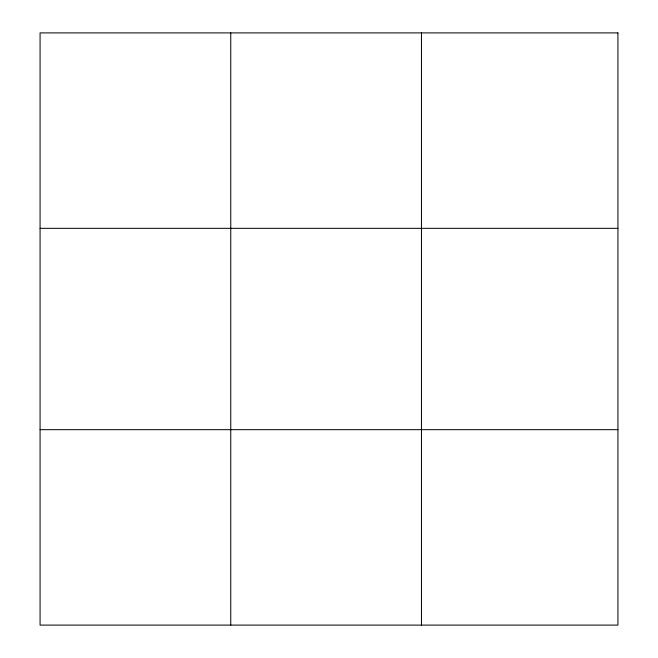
<?xml version="1.0" encoding="UTF-8"?>
<svg xmlns="http://www.w3.org/2000/svg" width="658" height="658" viewBox="0 0 658 658"><rect width="100%" height="100%" fill="white"/><g stroke="black" fill="none" stroke-linecap="round" stroke-linejoin="round"><path stroke-width="0.99" d="M230.761 32.9L230.761 625.1M421.457 32.9L421.457 625.1M40.072 228.326L617.928 228.326M40.072 429.674L617.928 429.674M617.928 32.9L617.928 625.1L40.072 625.1L40.072 32.9L617.928 32.9"/></g></svg>
